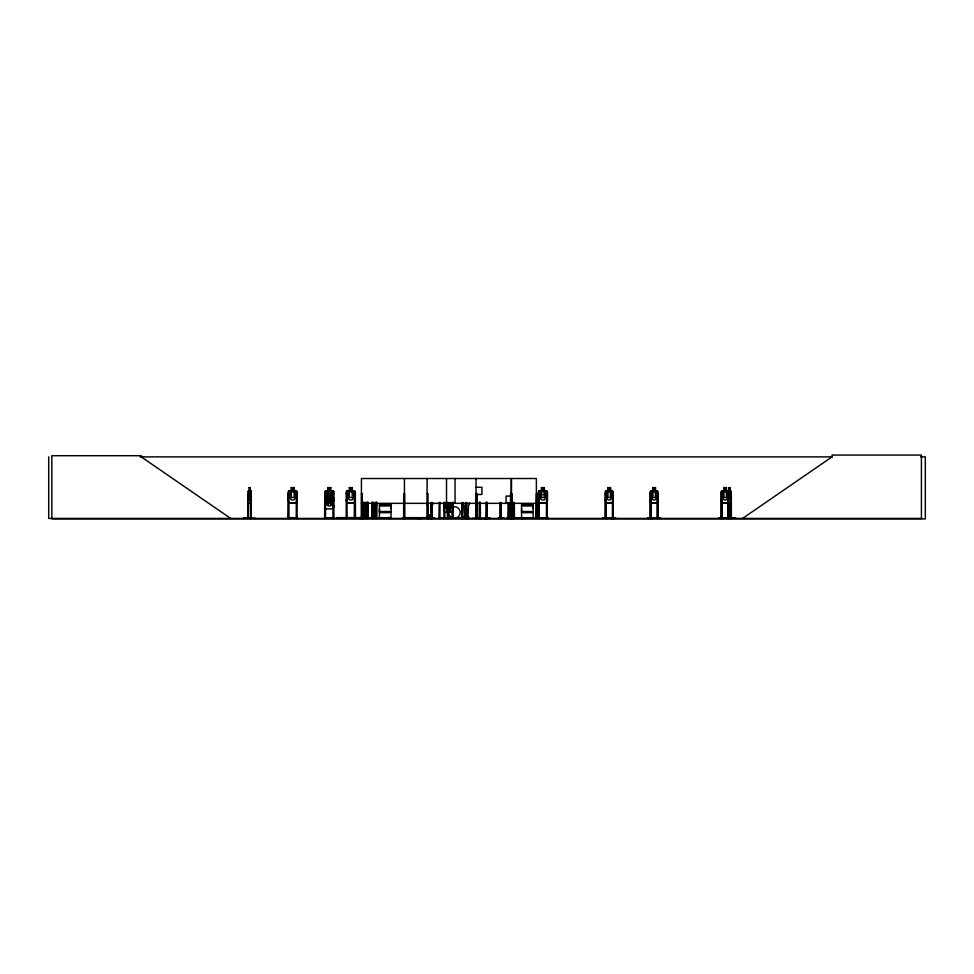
<?xml version="1.0" encoding="UTF-8"?>
<svg xmlns="http://www.w3.org/2000/svg" width="974" height="974" viewBox="0 0 974 974"><rect width="100%" height="100%" fill="white"/><g stroke="black" fill="none" stroke-linecap="round" stroke-linejoin="round"><path stroke-width="1.46" d="M379.446 511.52L379.446 505.81L391.061 505.81L391.049 511.52L379.446 511.52L379.458 508.672M391.049 508.672L391.049 505.81M521.565 511.52L521.565 505.81L533.168 505.81L533.155 511.52L521.565 511.52L521.577 508.672M533.155 508.672L533.155 505.81M429.851 515.222L429.583 515.599M466.583 515.173L466.059 515.307M730.573 502.864L731.048 491.724L729.916 490.653M731.011 499.918L730.597 502.961L722.063 502.961L721.308 499.93M250.842 502.864L251.316 499.93L250.866 502.961M379.41 518.399L379.458 512.665L391.061 512.665L391.085 518.412M466.412 515.404L466.059 515.684M243.5 517.949L255.468 518.338M359.114 518.399L380.724 517.949M367.709 518.399L367.734 502.353M511.216 518.399L511.143 478.514L361.439 478.514L361.378 518.412M511.35 518.338L511.545 478.514L536.37 478.514L536.467 517.937M250.756 497.471L250.245 499.918L249.271 499.918L249.234 487.597M613.145 499.93L612.196 502.961L606.072 502.961M657.194 502.961L658.083 499.93M489.849 518.351L472.767 518.29M250.963 502.961L248.419 502.961L248.102 491.736L249.234 490.653M248.528 490.653L248.102 491.736M727.907 518.412L728.175 490.653L729.124 491.724M727.943 491.736L728.272 490.653M466.485 515.782L466.315 515.222M463.295 518.351L468.591 517.681L468.104 518.375L458.998 517.912L468.214 518.399M464.428 518.412L465.365 518.363L463.77 518.192M464.695 517.937L464.062 516.39L464.428 517.681M329.419 494.743L329.249 494.037M538.305 499.93L539.255 502.961L546.39 502.961L547.425 499.93L547.425 491.724L546.365 490.653L544.381 490.653L544.393 487.597L541.349 487.597L541.447 490.75L539.925 491.773L539.925 497.471L541.447 499.918L544.283 499.918L545.805 497.471L545.805 491.773L544.283 490.75L544.296 487.694L541.447 487.694M546.39 502.961L547.437 499.93M333.814 499.918L332.791 502.864L325.779 502.864L324.853 499.918M333.912 499.93L332.864 502.961L325.693 502.961L324.756 499.93M333.924 505.871L332.864 508.915L325.693 508.915L324.756 505.871M355.242 499.918L354.232 502.864L347.207 502.864L346.294 499.918L347.134 502.961L354.305 502.961L355.352 499.93M476.42 518.351L476.262 493.599M607.593 518.351L602.809 517.912L615.702 517.949L610.856 517.949M607.642 517.949L602.796 517.949M647.783 518.338L660.701 517.949M652.629 518.338L647.795 517.949L652.702 518.412M718.788 517.949L735.601 517.949M463.344 518.338L464.087 518.01M391.073 518.168L359.089 517.912M363.326 518.351L363.314 502.353M363.546 517.511L363.546 518.412L363.789 517.511M386.41 518.338L391.049 517.912M513.347 518.351L513.481 502.353L513.773 517.912M537.672 518.338L538.537 517.912M427.148 478.514L426.892 518.351L427.452 517.681M438.97 518.351L439.189 502.353M443.182 518.399L443.803 518.338M729.976 487.694L728.917 487.694L728.394 491.773L728.917 499.918L729.879 499.918L730.403 497.471L730.403 491.773L730.013 487.597L728.881 487.597M447.906 503.582C443.767 507.758 447.419 508.684 448.576 504.288C449.611 508.927 453.214 507.101 449.172 503.595M451.473 506.918L449.951 509.365L447.103 509.365L445.568 506.918M605.353 491.785L606.193 490.75L612.183 490.75M650.315 491.736L650.303 518.412L650.267 491.736L651.156 490.653M721.186 518.412L721.259 491.736L722.136 490.653L723.913 490.653L723.865 487.597L726.519 487.597L726.385 490.75L727.688 491.773L727.688 497.471L726.385 499.918L723.95 499.918L722.647 497.471L722.647 491.773L723.95 490.75L723.999 487.694L726.434 487.694M721.32 518.412L721.308 491.736L722.184 490.75L730.67 490.75M521.565 518.168L521.565 512.665L533.168 512.665L533.168 518.168L521.528 518.399M539.279 490.653L538.305 491.736L538.342 518.412L538.257 493.599L539.121 493.599L539.219 518.412M324.756 497.69L325.73 496.594L327.812 496.594L327.812 493.538L330.868 493.538M324.853 497.726L325.779 496.703L332.804 496.703M445.568 502.645L445.581 507.077L447.103 508.099L447.005 511.253L450.061 511.253L449.951 508.099L452.143 508.197L453.117 507.113M427.379 518.399L428.56 518.412M428.292 518.399L428.84 518.412M431.214 502.56L431.032 518.399L432.273 518.01L431.896 516.39M431.445 518.387L431.348 517.511M430.849 518.399L432.261 518.387M367.904 518.351L367.868 502.353M375.964 518.351L376.049 502.353M742.602 518.412L832.015 456.879L832.015 455.065L921.416 455.065L921.416 518.412L48.7 518.412L48.7 456.879M327.909 496.703L326.387 497.714L326.387 503.412L327.909 505.859L330.758 505.859L332.292 503.412L332.292 497.714L330.758 496.703M431.677 517.511L431.652 518.412L431.786 502.56M467.52 518.192L468.738 518.01L468.348 516.39M287.829 518.351L288.06 493.599L288.901 493.599L288.998 518.412M426.953 518.351L427.05 517.511M140.11 456.879L832.478 456.879M920.734 456.879L925.3 456.879L925.3 518.935L51.841 518.935L51.841 455.71L141.254 455.71L141.254 456.879L230.655 518.412M476.079 487.256L481.923 487.256L481.923 494.488L476.079 494.488M249.137 487.597L250.281 487.597M607.873 487.597L610.54 487.597L610.54 490.653M652.872 487.597L655.539 487.597L655.392 490.75L656.695 491.773L656.695 497.471L655.392 499.918L652.957 499.918L651.655 497.471L651.655 491.773L652.957 490.75L652.921 487.597L652.872 490.653L651.095 490.653M249.174 487.694L250.245 487.694M291.275 487.694L294.124 487.694L294.124 490.75L295.646 491.773L295.646 497.471L294.124 499.918L291.275 499.918L289.741 497.471L289.741 491.773L291.275 490.75L291.165 487.597L294.221 487.597L294.221 490.653L296.206 490.653L297.277 491.724L297.277 499.93L296.23 502.961L289.059 502.961L288.109 499.93L288.109 491.736L289.083 490.653L291.165 490.653M330.758 487.694L327.909 487.694L327.909 490.75L326.387 491.773L326.387 497.471L327.909 499.918L330.758 499.918L332.292 497.471L332.292 491.773L330.758 490.75L330.868 487.597L327.812 487.597L327.812 490.653L325.73 490.653L324.756 491.736L324.598 518.412M349.337 487.694L352.186 487.694M607.959 487.694L610.442 487.694M652.957 487.694L655.441 487.694M729.088 488.205L729.709 488.205L729.088 489.228M250.184 490.653L251.28 491.773L251.195 518.412M330.868 490.653L332.84 490.653L333.912 491.724L333.912 518.412M349.24 490.653L347.158 490.653L346.184 491.736L346.233 518.412M352.296 490.653L354.268 490.653L355.352 491.724L355.473 518.351M539.267 490.653L541.349 490.653M607.922 490.653L606.096 490.653L605.268 491.736L605.28 518.412L605.195 517.511L606.242 517.511L606.242 518.412M610.479 490.653L612.22 490.653L613.145 491.724L613.218 518.412M655.478 490.653L657.219 490.653L658.144 491.724L658.059 518.412M726.47 490.653L728.978 490.653M248.443 490.75L250.939 490.75M289.132 490.75L296.157 490.75M325.779 490.75L332.791 490.75L333.814 491.773M347.207 490.75L354.232 490.75L355.242 491.773M539.316 490.75L546.317 490.75M651.131 490.75L657.182 490.75M251.219 491.724L250.854 490.653M613.084 491.724L612.95 518.412M730.585 490.653L731.048 491.724M297.18 493.599L296.339 493.599L296.242 518.412M324.695 493.599L325.535 493.599L325.535 518.412M327.909 493.648L330.758 493.648M333.814 493.599L332.974 493.599L332.974 518.412M346.135 493.599L346.975 493.599L347.073 518.412M355.242 493.599L354.402 493.599L354.305 518.412M361.439 493.599L362.328 493.599M427.148 493.599L427.988 493.599L427.976 518.412M536.37 493.599L535.895 518.412M547.364 493.599L546.499 493.599L546.402 518.412M605.28 493.599L606.157 493.599L606.072 518.412M612.342 493.599L613.218 493.599M650.279 493.599L651.156 493.599L651.241 518.412M721.259 493.599L722.148 493.599L722.233 518.412M727.919 493.599L728.248 518.412M538.305 494.622L547.425 494.622M510.656 496.083L506.078 496.083L506.078 503.327M330.868 496.594L332.84 496.594L333.924 497.677M605.268 499.93L606.12 502.961M727.846 499.93L728.26 502.961M248.443 502.864L250.939 502.864M289.132 502.864L296.157 502.864M539.316 502.864L546.317 502.864M612.183 502.864L606.132 502.864L605.402 499.918M651.131 502.864L657.182 502.864M722.124 502.864L730.67 502.864M651.119 502.961L650.267 499.93L651.07 502.961L657.243 502.961M361.439 503.339L511.143 503.339M511.545 503.339L536.37 503.339M379.446 504.666L391.061 504.666M521.565 504.666L533.168 504.666M379.361 505.068L391.134 505.068M521.48 505.068L533.253 505.068M379.361 505.421L391.134 505.421M521.48 505.421L533.253 505.421M447.103 506.918L449.951 506.918M443.949 507.125L445.033 508.197L452.094 508.099M445.033 508.197L447.005 508.197M447.103 511.155L449.951 511.155L450.061 508.197L451.486 507.077L451.473 502.645M379.361 511.91L391.134 511.91M521.48 511.91L533.253 511.91M379.361 512.263L391.134 512.263M521.48 512.263L533.253 512.263M429.242 514.966L430.666 514.966L430.666 517.681M465.706 514.966L467.13 514.966L467.13 517.681M427.988 516.39L427.476 518.01M428.755 517.425L430.07 517.425M465.219 517.425L466.035 518.412L465.925 502.56M247.713 517.511L248.443 517.511M250.525 517.511L251.268 517.511M287.963 517.511L288.998 517.511M296.242 517.511L297.277 517.511L297.277 518.412M324.598 517.511L325.633 517.511L325.633 518.412M333.912 517.511L332.877 517.511L332.877 518.412M363.241 517.511L364.093 517.511M366.565 517.511L365.53 517.511L365.53 518.412M368.233 517.511L367.368 517.511L367.405 518.412L367.454 502.353M372.689 517.511L371.837 517.511L371.861 518.412M374.844 517.511L373.809 517.511L373.809 518.412M375.976 517.511L376.828 517.511M432.127 517.681L402.883 517.644L402.883 518.412M439.091 517.511L440.126 517.511L440.126 518.412M443.791 517.511L444.826 517.511M447.37 517.511L448.405 517.511L448.405 518.412M452.058 517.511L453.275 518.338L452.995 502.353M461.786 517.511L462.82 517.511L462.808 518.412M475.86 517.511L476.943 517.511M479.33 517.511L480.377 517.511M486.184 517.511L487.231 517.511M500.137 517.511L501.172 517.511L501.16 518.412L501.086 502.56M509.012 517.511L507.953 517.511L507.953 518.412L508.038 502.56M510.461 517.511L511.995 517.511M513.383 517.511L514.442 517.511M538.159 517.511L539.219 517.511M546.402 517.511L547.461 517.511L547.461 518.412M613.303 517.511L612.256 517.511L612.256 518.412M650.194 517.511L651.241 517.511M657.255 517.511L658.302 517.511M721.174 517.511L722.233 517.511M727.858 517.511L729.295 517.511M730.658 517.511L731.389 517.511M288.998 517.766L296.242 517.766M325.633 517.766L332.877 517.766M347.073 517.766L354.305 517.766M406.949 517.949L402.299 518.412M411.077 517.9L414.9 518.412M429.656 518.412L434.307 517.949L427.659 518.412L427.708 517.644M440.126 517.766L452.07 517.766M498.25 517.912L503.96 517.949M521.662 517.766L506.577 517.9L514.662 518.338M523.16 517.949L522.259 518.412L522.588 517.511L522.758 518.363M539.194 517.766L546.426 517.766M547.157 518.351L547.912 517.912L547.023 518.412M359.077 517.937L391.049 518.01M458.985 517.937L469.103 518.363L468.47 518.01M521.577 518.01L533.155 518.01M547.096 517.949L547.924 517.949M434.331 518.338L429.692 517.912M610.905 518.351L615.714 518.338M432.322 518.192L431.945 502.56M374.929 518.338L374.747 502.353M506.65 518.338L514.601 518.412M372.129 518.338L372.19 502.353M364.069 518.338L364.02 502.353M546.353 490.653L547.425 491.724M612.171 490.653L613.06 491.773M372.348 518.363L372.336 502.353M248.139 499.918L248.516 502.961M731.377 518.412L731.316 493.599L730.695 518.412M731.109 517.511L731.048 518.412M730.95 491.724L730.999 518.412M729.209 502.353L729.209 518.412M729.039 502.353L729.124 518.412M728.978 487.597L728.917 490.75M728.929 517.511L728.905 518.412M728.625 517.511L728.601 518.412M728.515 500.892L728.406 518.412M728.126 517.511L728.089 518.412M721.977 493.599L722.063 518.412M721.844 517.511L721.868 518.412M721.564 517.511L721.539 518.412M658.193 518.412L658.217 493.599L657.34 493.599L657.255 518.412M657.949 517.511L657.925 518.412M657.608 517.511L657.633 518.412M657.499 493.599L657.426 518.412M650.985 493.599L651.07 518.412M650.888 517.511L650.863 518.412M650.547 517.511L650.571 518.412M612.926 517.511L612.926 518.412M612.634 517.511L612.609 518.412M612.5 493.599L612.427 518.412M610.479 487.597L610.442 490.75L611.696 491.773L611.696 497.471L610.394 499.918L607.959 499.918L606.656 497.471L606.656 491.773L607.959 490.75L607.922 487.597M605.986 493.599L605.889 518.412M605.438 493.599L605.438 518.412M547.327 491.773L547.266 518.412M546.621 517.511L546.633 518.412M538.987 517.511L538.987 518.412M536.942 518.412L536.942 517.644L535.128 517.644L535.128 518.412M521.857 518.412L521.857 517.511L521.662 518.412M514.345 502.353L514.442 518.412M514.223 517.511L514.26 518.412M512.007 518.412L511.959 493.599L510.546 493.599L510.473 518.412M511.374 493.599L511.435 518.412M511.046 517.511L511.009 518.412M510.778 493.599L510.705 518.412M508.927 502.56L508.891 518.412M508.757 502.56L508.647 518.412L508.623 517.511M508.331 517.511L508.306 518.412M500.88 502.56L500.88 518.412M500.526 517.511L500.551 518.412M500.417 502.56L500.344 518.412M500.222 502.56L500.137 518.412M487.146 502.353L487.219 518.412M486.963 502.353L486.963 518.412M486.83 517.511L486.854 518.412M486.55 517.511L486.586 518.412M486.452 502.353L486.367 518.412M486.269 502.353L486.184 518.412M480.292 502.353L480.377 518.412M480.109 502.353L480.194 518.412M479.975 517.511L479.999 518.412M479.732 517.511L479.707 518.412M479.598 502.353L479.598 518.412M479.415 502.353L479.342 518.412M476.639 493.599L476.761 518.29L476.858 493.599L475.945 493.599L475.86 518.412M476.505 517.511L476.529 518.412M476.043 478.514L476.043 518.412M468.384 516.39L468.348 517.681M466.656 502.56L466.741 518.412M466.485 502.56L466.57 518.412M466.388 517.511L466.363 518.412M465.767 502.56L465.803 518.412M462.735 502.56L462.613 518.412M462.528 502.56L462.394 518.412M462.175 517.511L462.2 518.412M462.066 502.56L461.993 518.412M461.871 502.56L461.883 518.412M455.053 478.514L455.053 503.339M453.105 502.547L453.105 509.378L452.058 512.421L444.887 512.421L443.937 509.378L443.937 502.56M452.253 517.511L452.265 518.412M452.167 502.353L452.058 518.412M449.951 502.645L449.951 507.077L447.103 507.077L447.103 502.645M448.308 502.353L448.21 518.412M447.565 517.511L447.565 518.412M447.468 502.353L447.37 518.412M446.518 478.514L446.518 503.339M444.728 502.353L444.826 518.412M444.643 517.511L444.631 518.412M443.986 517.511L443.986 518.412L443.888 502.353M440.029 502.353L439.931 518.412M439.286 517.511L439.286 518.412M431.056 502.56L430.971 518.412M429.242 514.966L429.242 517.681M428.085 517.511L428.085 518.412M420.938 518.412L417.116 518.412M404.587 518.412L404.587 493.599L403.699 493.599L403.613 518.412M404.429 478.514L404.527 518.412M404.295 517.511L404.32 518.412M403.991 517.511L403.966 518.412M403.857 493.599L403.784 518.412M389.77 517.766L389.77 518.412M389.624 517.511L389.612 518.412M389.417 517.511L389.393 518.412M388.955 517.511L389.089 518.412M388.833 517.511L388.796 518.412M388.711 517.511L388.711 518.412M376.755 502.353L376.743 518.412M376.475 502.353L376.341 518.412M376.329 502.353L376.281 518.412M374.649 517.511L374.649 518.412M373.906 502.353L374.004 518.412M372.616 502.353L372.628 518.412M371.91 502.353L371.873 518.412M368.148 502.353L368.184 518.412M366.468 502.353L366.565 518.412M366.37 517.511L366.37 518.412M365.627 502.353L365.627 518.412M363.594 502.353L363.679 518.412M362.949 518.412L362.949 517.644L336.554 517.644L336.554 518.412M362.413 517.511L362.413 518.412M362.17 493.599L362.255 518.412M362.036 517.511L362.06 518.412M361.731 517.511L361.731 518.412M361.598 493.599L361.598 518.412M355.145 517.511L355.145 518.412M354.499 517.511L354.499 518.412M346.878 517.511L346.878 518.412M346.038 517.511L346.038 518.412M338.124 517.644L338.124 518.412M333.717 517.511L333.717 518.412M324.853 491.785L324.853 505.859M324.792 517.511L324.792 518.412M297.18 491.773L297.082 518.412M296.437 517.511L296.437 518.412M288.803 517.511L288.803 518.412M288.158 517.511L288.158 518.412M251.024 517.511L250.975 518.412M250.866 518.412L250.184 487.597M250.598 502.353L250.562 518.412M248.407 518.412L248.37 493.599L247.761 518.412M248.102 517.511L248.102 518.412L248.078 493.599M469.505 503.059A3.105 3.105 0 0 1 468.591 505.262L467.946 517.218L464.841 517.218L464.208 505.262A3.105 3.105 0 0 1 463.295 503.059M433.04 503.059A3.105 3.105 0 0 1 432.127 505.262L431.494 517.218L428.39 517.218L427.744 505.262A3.105 3.105 0 0 1 426.831 503.059M332.012 504.727L331.026 504.812L329.346 501.866C328.031 506.517 324.525 505.53 328.701 501.196C324.659 497.69 328.262 495.863 329.297 500.502C330.454 496.119 334.106 497.044 329.967 501.22L332.012 504.727M353.72 497.471L352.186 499.918L349.337 499.918L347.815 497.471L347.815 491.773L349.337 490.75L349.24 487.597L352.296 487.597L352.186 490.75L353.72 491.773L353.72 497.471M250.075 488.205L249.441 489.228L250.075 488.205M293.612 488.205L291.786 488.205L291.786 489.228L293.612 489.228L293.612 488.205M330.247 488.205L328.421 488.205L328.421 489.228L330.247 489.228L330.247 488.205M351.687 488.205L349.849 488.205L349.849 489.228L351.687 489.228L351.687 488.205M543.772 488.205L541.946 488.205L541.946 489.228L543.772 489.228L543.772 488.205M609.955 488.205L608.397 488.205L608.397 489.228L609.955 489.228L609.955 488.205M654.954 488.205L653.396 488.205L653.396 489.228L654.954 489.228L654.954 488.205M725.947 488.205L724.388 488.205L724.388 489.228L725.947 489.228L725.947 488.205M250.245 491.773L249.271 491.773L249.271 497.471L250.245 497.471L250.245 491.773M294.124 491.773L291.275 491.773L291.275 497.471L294.124 497.471L294.124 491.773M330.758 491.773L327.909 491.773L327.909 497.471L330.758 497.471L330.758 491.773M352.186 491.773L349.337 491.773L349.337 497.471L352.186 497.471L352.186 491.773M544.283 491.773L541.447 491.773L541.447 497.471L544.283 497.471L544.283 491.773M610.394 491.773L607.959 491.773L607.959 497.471L610.394 497.471L610.394 491.773M655.392 491.773L652.957 491.773L652.957 497.471L655.392 497.471L655.392 491.773M726.385 491.773L723.95 491.773L723.95 497.471L726.385 497.471L726.385 491.773M729.879 491.773L728.917 491.773L728.917 497.471L729.879 497.471L729.879 491.773M330.247 494.159L328.421 494.159L328.421 495.169L330.247 495.169L330.247 494.159M330.758 497.714L327.909 497.714L327.909 503.412L330.758 503.412L330.758 497.714M449.44 509.621L447.614 509.621L447.614 510.644L449.44 510.644L449.44 509.621M489.8 517.949L484.516 518.412L489.739 517.9M450.341 516.573A5.795 5.795 0 0 0 460.045 513.98A5.795 5.795 0 0 0 452.947 506.882A5.795 5.795 0 0 0 450.341 516.573"/></g></svg>
